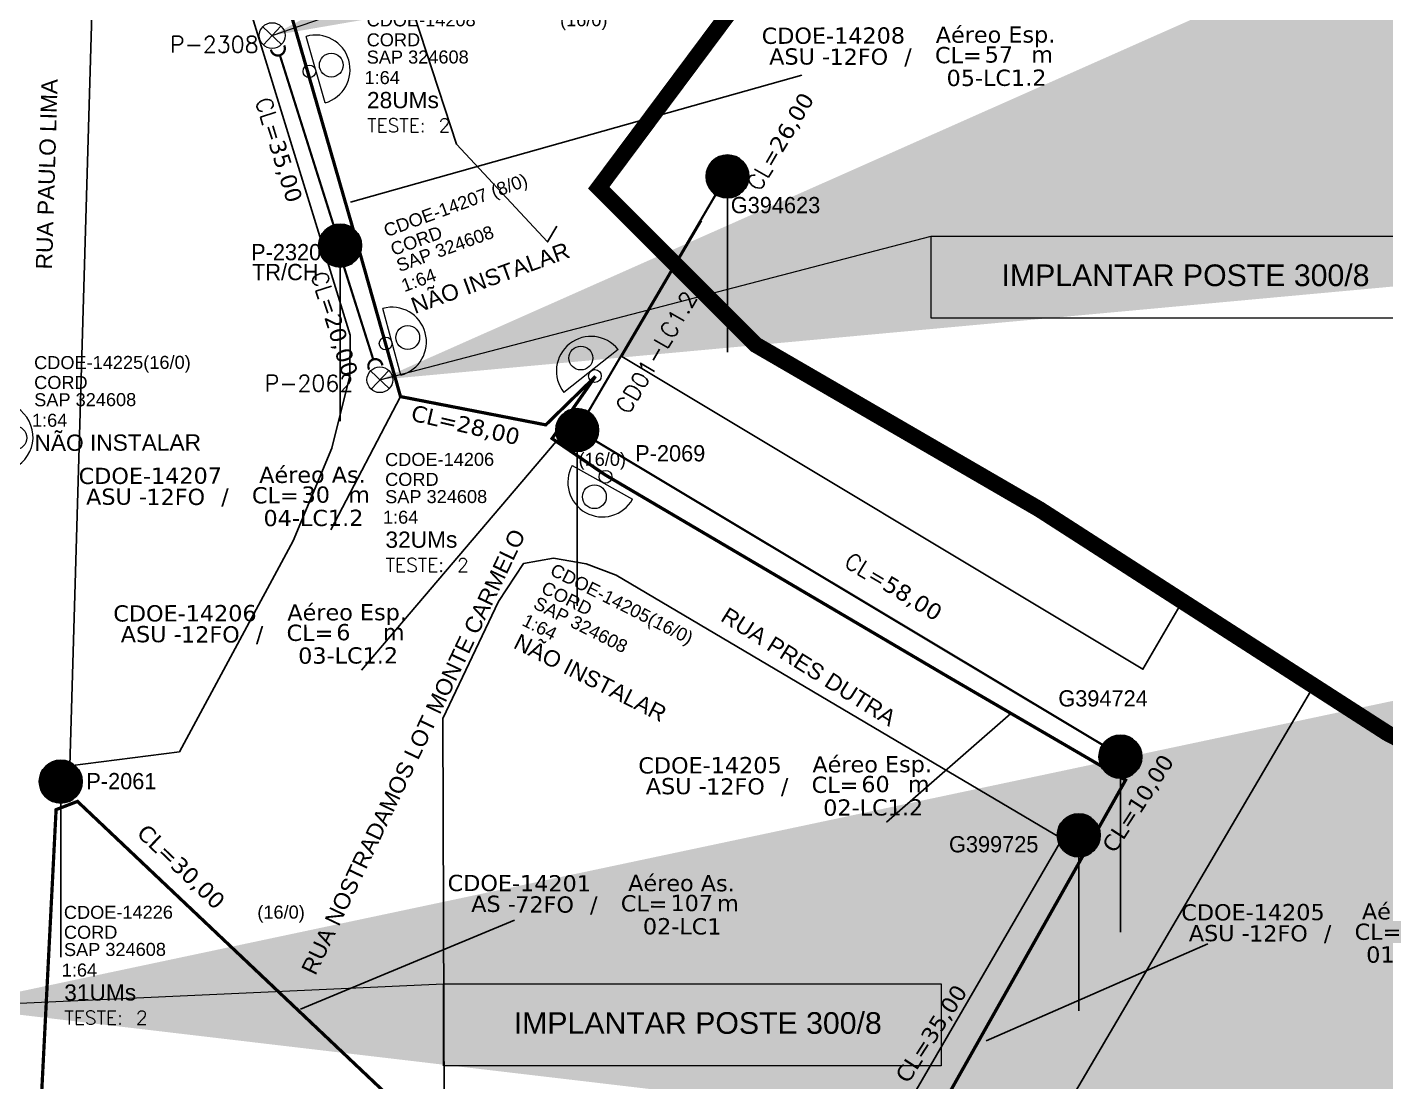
# Model space of a CAD drawing. Extents: x 31872 to 38560, y -10719 to -1519.
# Drawn here: x 32823 to 33659, y -2645 to -1996 of the extents above; entities that cross this region are included whole.
import ezdxf
from ezdxf.enums import TextEntityAlignment as Align

# ---------------------------------------------------------------- set-up
doc = ezdxf.new("R2010")
doc.units = ezdxf.units.DM
doc.header["$MEASUREMENT"] = 0
for name, color, linetype, lineweight in [('10.4-Postes', 1, 'Continuous', 0), ("20.0-LEGENDA DOS CDO'S", 1, 'Continuous', 0), ('20.2-CDO_POSTE', 1, 'Continuous', 5), ('20.6-CORDOALHA_SUPORTE', 7, 'Continuous', 25)]:
    doc.layers.add(name, color=color, linetype=linetype, lineweight=lineweight)
for name, color, linetype in [('CAP a instalar', 1, 'Continuous'), ('celulas gpon', 7, 'Continuous'), ('label_cabos', 7, 'Continuous'), ('locais', 7, 'Continuous'), ('locais legendas', 7, 'Continuous'), ('QUADRA', 7, 'Continuous'), ('Segmento de Logradouro Texto', 238, 'Continuous')]:
    doc.layers.add(name, color=color, linetype=linetype)
doc.styles.add('ARIAL', font='arial.ttf')
doc.styles.add('DIGICADE', font='arial.ttf')
doc.styles.add('ROMANS', font='romans.shx')
doc.styles.add('siredit', font='verdana.ttf')
doc.linetypes.add('FENCELINE1', pattern='A,0.25,-0.1,[133,ltypeshp.shx,S=0.1,R=0,X=-0.1,Y=0],-0.1,1', length=1.45)
doc.dimstyles.new('CC', dxfattribs={"dimtxt": 1, "dimasz": 2, "dimexe": 0.18, "dimexo": 0.0625, "dimgap": 0.09, "dimtad": 0, "dimdec": 0, "dimrnd": 1, "dimzin": 0, "dimdsep": 46, "dimtxsty": 'siredit', "dimblk": 'NONE', "dimcen": 0, "dimse1": 1, "dimse2": 1, "dimsd1": 1, "dimsd2": 1, "dimclrt": 7, "dimadec": 0, "dimazin": 0, "dimtfac": 1, "dimtdec": 0, "dimtofl": 0, "dimtmove": 0, "dimatfit": 3, "dimfxl": 0, "dimtolj": 1, "dimtzin": 0, "dimarcsym": 0})
doc.dimstyles.new('CL', dxfattribs={"dimtxt": 1, "dimasz": 2, "dimexe": 0.18, "dimexo": 0.0625, "dimgap": 0.09, "dimtad": 0, "dimdec": 0, "dimrnd": 1, "dimzin": 0, "dimdsep": 46, "dimtxsty": 'siredit', "dimblk": 'NONE', "dimcen": 0, "dimse1": 1, "dimse2": 1, "dimsd1": 1, "dimsd2": 1, "dimclrt": 7, "dimadec": 0, "dimazin": 0, "dimtfac": 1, "dimtdec": 0, "dimtofl": 0, "dimtmove": 0, "dimatfit": 3, "dimfxl": 0, "dimtolj": 1, "dimtzin": 0, "dimarcsym": 0})

# ---------------------------------------------------------------- blocks, each defined once
blk = doc.blocks.new('*X22')
at = {"color": 0}
for p, q in [((-0.679997, 0.416018), (-0.018018, 1.077997)), ((-0.679809, 0.433884), (-0.035884, 1.077809)), ((-0.679715, 0.398622), (-0.000622, 1.077715)), ((-0.67911, 0.452261), (-0.054261, 1.07711)), ((-0.678999, 0.381661), (0.016339, 1.076999)), ((-0.677877, 0.365105), (0.032895, 1.075877)), ((-0.677853, 0.471196), (-0.073196, 1.075853)), ((-0.676376, 0.348929), (0.049071, 1.074376)), ((-0.675978, 0.490748), (-0.092748, 1.073978)), ((-0.674518, 0.333109), (0.064891, 1.072518)), ((-0.673417, 0.510987), (-0.112987, 1.071417)), ((-0.672323, 0.317627), (0.080373, 1.070323)), ((-0.67008, 0.532002), (-0.134002, 1.06808)), ((-0.669809, 0.302463), (0.095537, 1.067809)), ((-0.666991, 0.287604), (0.110396, 1.064991)), ((-0.665856, 0.553903), (-0.155903, 1.063856)), ((-0.663883, 0.273034), (0.124966, 1.061883)), ((-0.660603, 0.576834), (-0.178834, 1.058603)), ((-0.660497, 0.258742), (0.139258, 1.058497)), ((-0.656846, 0.244715), (0.153285, 1.054846)), ((-0.654125, 0.600989), (-0.202989, 1.052125)), ((-0.652938, 0.230945), (0.167055, 1.050938)), ((-0.648783, 0.217422), (0.180578, 1.046783)), ((-0.646156, 0.626637), (-0.228637, 1.044156)), ((-0.64439, 0.204138), (0.193862, 1.04239)), ((-0.639766, 0.191085), (0.206915, 1.037766)), ((-0.636298, 0.654172), (-0.256172, 1.034298)), ((-0.634917, 0.178256), (0.219744, 1.032917)), ((-0.62985, 0.165645), (0.232355, 1.02785)), ((-0.624571, 0.153247), (0.244753, 1.022571)), ((-0.623925, 0.684222), (-0.286222, 1.021925)), ((-0.619084, 0.141056), (0.256944, 1.017084)), ((-0.613395, 0.129067), (0.268933, 1.011395)), ((-0.607932, 0.717893), (-0.319893, 1.005932)), ((-0.607508, 0.117277), (0.280723, 1.005508)), ((-0.601426, 0.10568), (0.29232, 0.999426)), ((-0.595154, 0.094275), (0.303725, 0.993154)), ((-0.588694, 0.083057), (0.314943, 0.986694)), ((-0.58596, 0.757543), (-0.359543, 0.98396)), ((-0.58205, 0.072024), (0.325976, 0.98005)), ((-0.575224, 0.061172), (0.336828, 0.973224)), ((-0.568219, 0.0505), (0.3475, 0.966219)), ((-0.561036, 0.040005), (0.357995, 0.959036)), ((-0.553678, 0.029685), (0.368315, 0.951678)), ((-0.550397, 0.810783), (-0.412783, 0.948397)), ((-0.546146, 0.01954), (0.37846, 0.944146)), ((-0.538442, 0.009566), (0.388434, 0.936442)), ((-0.530567, -0.000236), (0.398236, 0.928567)), ((-0.522522, -0.009869), (0.407869, 0.920522)), ((-0.514308, -0.019333), (0.417333, 0.912308)), ((-0.505925, -0.028628), (0.426628, 0.903925)), ((-0.497375, -0.037756), (0.435756, 0.895375)), ((-0.488657, -0.046715), (0.444715, 0.886657)), ((-0.479772, -0.055508), (0.453508, 0.877772)), ((-0.470719, -0.064133), (0.462133, 0.868719)), ((-0.461499, -0.07259), (0.47059, 0.859499)), ((-0.45211, -0.080879), (0.478879, 0.85011)), ((-0.442553, -0.089), (0.487, 0.840553)), ((-0.432826, -0.096951), (0.494951, 0.830826)), ((-0.422929, -0.104731), (0.502731, 0.820929)), ((-0.41286, -0.11234), (0.51034, 0.81086)), ((-0.402619, -0.119776), (0.517776, 0.800619)), ((-0.392202, -0.127037), (0.525037, 0.790202)), ((-0.381609, -0.134122), (0.532122, 0.779609)), ((-0.370838, -0.141028), (0.539028, 0.768838)), ((-0.359886, -0.147754), (0.545754, 0.757886)), ((-0.348751, -0.154296), (0.552296, 0.746751)), ((-0.337429, -0.160652), (0.558652, 0.735429)), ((-0.325919, -0.16682), (0.56482, 0.723919)), ((-0.314215, -0.172794), (0.570794, 0.712215)), ((-0.302316, -0.178572), (0.576572, 0.700316)), ((-0.290215, -0.184149), (0.582149, 0.688215)), ((-0.27791, -0.189522), (0.587522, 0.67591)), ((-0.265395, -0.194684), (0.592684, 0.663395)), ((-0.252664, -0.199631), (0.597631, 0.650664)), ((-0.239711, -0.204356), (0.602356, 0.637711)), ((-0.226531, -0.208853), (0.606853, 0.624531)), ((-0.213115, -0.213115), (0.611115, 0.611115)), ((-0.199456, -0.217134), (0.615134, 0.597456)), ((-0.185546, -0.220901), (0.618901, 0.583546)), ((-0.171373, -0.224406), (0.622406, 0.569373)), ((-0.156929, -0.22764), (0.62564, 0.554929)), ((-0.1422, -0.230589), (0.628589, 0.5402)), ((-0.127174, -0.23324), (0.63124, 0.525174)), ((-0.111836, -0.23558), (0.63358, 0.509836)), ((-0.096169, -0.23759), (0.63559, 0.494169)), ((-0.080154, -0.239253), (0.637253, 0.478154)), ((-0.06377, -0.240547), (0.638547, 0.46177)), ((-0.046993, -0.241448), (0.639448, 0.444993)), ((-0.029795, -0.241927), (0.639927, 0.427795)), ((-0.012144, -0.241953), (0.639953, 0.410144)), ((0.006, -0.241488), (0.639488, 0.392)), ((0.024679, -0.240486), (0.638486, 0.373321)), ((0.043948, -0.238895), (0.636895, 0.354052)), ((0.063871, -0.236649), (0.634649, 0.334129)), ((0.084528, -0.23367), (0.63167, 0.313472)), ((0.106018, -0.229858), (0.627858, 0.291982)), ((0.12847, -0.225084), (0.623084, 0.26953)), ((0.152051, -0.21918), (0.61718, 0.245949)), ((0.176993, -0.211916), (0.609916, 0.221007)), ((0.203627, -0.20296), (0.60096, 0.194373)), ((0.232456, -0.191808), (0.589808, 0.165544)), ((0.264325, -0.177617), (0.575617, 0.133675)), ((0.300865, -0.158754), (0.556754, 0.097135)), ((0.346227, -0.13107), (0.52907, 0.051773)), ((0.43272, -0.062254), (0.460254, -0.03472))]:
    blk.add_line(p, q, dxfattribs=at)
blk = doc.blocks.new('POLE_POLE')
at = {"color": 0}
blk.add_line((-0.0000002, -0.00000239), (-0.0000002, -0.00004983), dxfattribs=at)
blk.add_circle((-0.0000002, 0.00000418), 0.0000066, dxfattribs=at)
at = {"color": 0, "xscale": 1e-05, "yscale": 1e-05, "zscale": 1e-05}
blk.add_blockref('*X22', (0, 0), dxfattribs=at)
blk = doc.blocks.new('CDOE_CT_POSTE')
at = {"layer": "20.0-LEGENDA DOS CDO'S", "color": 0, "style": 'ARIAL'}
for tag, p in [('CDO_N', (0.12, 5.248)), ('CORDOALHA', (0.122, 4.023)), ('SAP', (0.124, 2.961)), ('1:XX', (0.139, 1.231)), ('UMS', (0.141, 0.217))]:
    blk.add_attdef(tag, p, '', height=0.68, rotation=0.11799, dxfattribs=at)
blk.add_attdef('FIBRAS_UTILIZADAS', text='', height=0.68, rotation=0.11799, dxfattribs=at).set_placement((7.829, 5.263), align=Align.CENTER)
blk = doc.blocks.new('*U33')
at = {"color": 0}
blk.add_line((2.145, -0.582), (-2.104, -0.684), dxfattribs=at)
for centre, radius in [((-0.004, 0.376), 0.733), ((0.03, -1.026), 0.393)]:
    blk.add_circle(centre, radius, dxfattribs=at)
blk.add_arc((0.02, -0.633), 2.125, 1.37817, 181.37817, dxfattribs=at)
blk = doc.blocks.new('_None')
blk = doc.blocks.new('Teste  FTTH')
at = {"color": 0, "lineweight": 0, "style": 'ROMANS'}
for tag, p in [('TESTE', (-2.302, -0.29)), ('QTDE', (0.212, -0.29))]:
    blk.add_attdef(tag, p, '', height=0.48, dxfattribs=at)
for tag, p, flags in [('FID', (-2.227, -1.253), 1), ('FATOR', (-2.227, -2.028), 3), ('ID_ATIVIDADE', (-2.227, -2.716), 3)]:
    blk.add_attdef(tag, p, '', height=0.48, dxfattribs=dict(at, flags=flags))
blk = doc.blocks.new('*U89')
at = {"layer": '20.6-CORDOALHA_SUPORTE', "const_width": 0.139}
for points in [[(-20.841, -0.377, 1.175511), (-20.831, 0.471)], [(-4.247, 0.467, 1.231752), (-4.247, -0.379)]]:
    blk.add_lwpolyline(points, format="xyb", dxfattribs=at)
blk.add_lwpolyline([(-20.299, 0.041), (-4.768, 0.044)], dxfattribs=at)
at = {"color": 0, "lineweight": 0, "style": 'ROMANS'}
blk.add_attdef('FID', (-19.184, -2.215), '', height=1, dxfattribs=at)
blk.add_attdef('LANCE', text='', height=1, dxfattribs=at).set_placement((-0.538, -2.215), align=Align.RIGHT)
at = {"color": 0, "lineweight": 0, "style": 'ROMANS', "flags": 3}
for tag, p in [('FATOR', (-5.196, -4.442)), ('ID_ATIVIDADE', (-5.201, -6.669))]:
    blk.add_attdef(tag, p, '', height=1, dxfattribs=at)
at = {"layer": 'label_cabos', "color": 0, "style": 'siredit'}
blk.add_attdef('QTDE', (-0.538, -2.215), '', height=1, rotation=359.69001, dxfattribs=at)
blk = doc.blocks.new('*U101')
at = {"layer": '20.6-CORDOALHA_SUPORTE', "const_width": 0.139}
for points in [[(-20.841, -0.377, 1.175511), (-20.831, 0.471)], [(16.62, 0.465, 1.231752), (16.62, -0.381)]]:
    blk.add_lwpolyline(points, format="xyb", dxfattribs=at)
blk.add_lwpolyline([(-20.299, 0.041), (16.099, 0.042)], dxfattribs=at)
at = {"layer": '20.6-CORDOALHA_SUPORTE', "color": 0, "lineweight": 0, "style": 'ROMANS'}
blk.add_attdef('LANCE', text='', height=1, dxfattribs=at).set_placement((-0.538, -2.215), align=Align.RIGHT)
at = {"layer": '20.6-CORDOALHA_SUPORTE', "color": 0, "style": 'siredit'}
blk.add_attdef('QTDE', (-0.538, -2.215), '', height=1, rotation=359.69001, dxfattribs=at)
at = {"layer": '20.6-CORDOALHA_SUPORTE', "color": 0, "lineweight": 0, "style": 'ROMANS'}
for tag, p, flags in [('FATOR', (-5.196, -4.442), 3), ('ID_ATIVIDADE', (-5.201, -6.669), 3), ('FID', (-5.201, -8.896), 1)]:
    blk.add_attdef(tag, p, '', height=1, dxfattribs=dict(at, flags=flags))
blk = doc.blocks.new('*U103')
at = {"layer": '20.6-CORDOALHA_SUPORTE', "const_width": 0.139}
for points in [[(-20.841, -0.377, 1.175511), (-20.831, 0.471)], [(-8.758, 0.468, 1.231752), (-8.758, -0.378)]]:
    blk.add_lwpolyline(points, format="xyb", dxfattribs=at)
blk.add_lwpolyline([(-20.299, 0.041), (-9.279, 0.045)], dxfattribs=at)
at = {"layer": '20.6-CORDOALHA_SUPORTE', "color": 0, "lineweight": 0, "style": 'ROMANS'}
blk.add_attdef('LANCE', text='', height=1, dxfattribs=at).set_placement((-0.538, -2.215), align=Align.RIGHT)
at = {"layer": '20.6-CORDOALHA_SUPORTE', "color": 0, "style": 'siredit'}
blk.add_attdef('QTDE', (-0.538, -2.215), '', height=1, rotation=359.69001, dxfattribs=at)
at = {"layer": '20.6-CORDOALHA_SUPORTE', "color": 0, "lineweight": 0, "style": 'ROMANS'}
for tag, p, flags in [('FATOR', (-5.196, -4.442), 3), ('ID_ATIVIDADE', (-5.201, -6.669), 3), ('FID', (-5.201, -8.896), 1)]:
    blk.add_attdef(tag, p, '', height=1, dxfattribs=dict(at, flags=flags))
blk = doc.blocks.new('*U104')
at = {"layer": '20.6-CORDOALHA_SUPORTE', "const_width": 0.139}
for points in [[(-20.841, -0.377, 1.175511), (-20.831, 0.471)], [(-13.703, 0.468, 1.231752), (-13.703, -0.378)]]:
    blk.add_lwpolyline(points, format="xyb", dxfattribs=at)
blk.add_lwpolyline([(-20.299, 0.041), (-14.224, 0.045)], dxfattribs=at)
at = {"layer": '20.6-CORDOALHA_SUPORTE', "color": 0, "lineweight": 0, "style": 'ROMANS'}
blk.add_attdef('LANCE', text='', height=1, dxfattribs=at).set_placement((-0.538, -2.215), align=Align.RIGHT)
at = {"layer": '20.6-CORDOALHA_SUPORTE', "color": 0, "style": 'siredit'}
blk.add_attdef('QTDE', (-0.538, -2.215), '', height=1, rotation=359.69001, dxfattribs=at)
at = {"layer": '20.6-CORDOALHA_SUPORTE', "color": 0, "lineweight": 0, "style": 'ROMANS'}
for tag, p, flags in [('FATOR', (-5.196, -4.442), 3), ('ID_ATIVIDADE', (-5.201, -6.669), 3), ('FID', (-5.201, -8.896), 1)]:
    blk.add_attdef(tag, p, '', height=1, dxfattribs=dict(at, flags=flags))
blk = doc.blocks.new('Inst CB AS CFOA-SM-AS-80-TS-72')
at = {"layer": 'label_cabos', "color": 0, "style": 'siredit'}
for tag, flags, p in [('ID_ATIVIDADE', 3, (1.314, 2.672)), ('FATOR', 1, (11.56, 2.551))]:
    blk.add_attdef(tag, text='', height=1, rotation=359.69001, dxfattribs=dict(at, flags=flags)).set_placement(p, align=Align.MIDDLE_CENTER)
for tag, p in [('DESTINO_CABO', (3.131, 1.262)), ('TIPO_CABO', (13.108, 1.245)), ('TIPO_CABO', (1.762, -0.005)), ('CABO', (4.686, -0.052)), ('/', (7.714, -0.052)), ('LANCE', (10.809, 0.002)), ('UND', (15.964, 0.002)), ('FID', (13.148, -1.414))]:
    blk.add_attdef(tag, text='', height=1, rotation=359.69001, dxfattribs=at).set_placement(p, align=Align.MIDDLE_CENTER)
blk.add_attdef('QTDE', (12.429, -0.475), '', height=1, rotation=359.69001, dxfattribs=at)
blk = doc.blocks.new('Inst CB AS CFOA-SM-ASU-120-S-12')
at = {"layer": 'label_cabos', "color": 0, "style": 'siredit'}
for tag, flags, p in [('ID_ATIVIDADE', 3, (1.314, 2.672)), ('FATOR', 1, (11.56, 2.551))]:
    blk.add_attdef(tag, text='', height=1, rotation=359.69001, dxfattribs=dict(at, flags=flags)).set_placement(p, align=Align.MIDDLE_CENTER)
for tag, p in [('DESTINO_CABO', (3.131, 1.262)), ('TIPO_CABO', (13.108, 1.245)), ('TIPO_CABO', (1.262, -0.005)), ('CABO', (4.686, -0.052)), ('/', (7.714, -0.052)), ('LANCE', (10.809, 0.002)), ('UND', (15.964, 0.002)), ('FID', (13.148, -1.414))]:
    blk.add_attdef(tag, text='', height=1, rotation=359.69001, dxfattribs=at).set_placement(p, align=Align.MIDDLE_CENTER)
blk.add_attdef('QTDE', (12.429, -0.475), '', height=1, rotation=359.69001, dxfattribs=at)
blk = doc.blocks.new('Inst CB ESP CFOA-SM-ASU-120-S-12')
at = {"layer": 'label_cabos', "color": 0, "style": 'siredit'}
for tag, flags, p in [('ID_ATIVIDADE', 3, (1.314, 2.672)), ('FATOR', 1, (11.56, 2.551))]:
    blk.add_attdef(tag, text='', height=1, rotation=359.69001, dxfattribs=dict(at, flags=flags)).set_placement(p, align=Align.MIDDLE_CENTER)
for tag, p in [('DESTINO_CABO', (3.131, 1.262)), ('TIPO_CABO', (13.108, 1.245)), ('TIPO_CABO', (1.262, -0.005)), ('CABO', (4.686, -0.052)), ('/', (7.714, -0.052)), ('LANCE', (10.809, 0.002)), ('UND', (15.964, 0.002)), ('FID', (13.148, -1.414))]:
    blk.add_attdef(tag, text='', height=1, rotation=359.69001, dxfattribs=at).set_placement(p, align=Align.MIDDLE_CENTER)
blk.add_attdef('QTDE', (12.429, -0.475), '', height=1, rotation=359.69001, dxfattribs=at)
blk = doc.blocks.new('Inst CDOE-16 CAIXA DIST OPT CDOE 48F_16D C_SPL_2_1_8')
at = {"layer": "20.0-LEGENDA DOS CDO'S", "color": 0}
for tag, p, style, flags in [('ID_ATIVIDADE', (0.12, 6.472), 'ARIAL', 3), ('FATOR', (7.921, 6.472), 'ARIAL', 1), ('QTDE', (0.097, -1.17), 'DIGICADE', 3)]:
    blk.add_attdef(tag, p, '', height=0.8, rotation=0.11799, dxfattribs=dict(at, style=style, flags=flags))
at = {"layer": "20.0-LEGENDA DOS CDO'S", "color": 0, "style": 'ARIAL'}
for tag, p, height in [('FID', (0.12, 5.248), 0.8), ('CORDOALHA', (0.122, 4.023), 0.8), ('SAP', (0.124, 2.961), 0.8), ('1:XX', (-0.012, 1.7), 0.8), ('UMS', (0.141, 0.217), 1)]:
    blk.add_attdef(tag, p, '', height=height, rotation=0.11799, dxfattribs=at)
blk.add_attdef('FIBRAS_UTILIZADAS', text='', height=0.8, rotation=0.11799, dxfattribs=at).set_placement((13.479, 5.263), align=Align.CENTER)
blk = doc.blocks.new('*U84')
at = {"color": 1}
for p, q in [((-0.00000309, 0.00000689), (0.00000269, 0.00000147)), ((0.00000251, 0.00000707), (-0.00000291, 0.00000129))]:
    blk.add_line(p, q, dxfattribs=at)
at = {"color": 3}
blk.add_lwpolyline([(0.0001518, 0.00001112), (0.0003049, 0.00001112), (0.0003049, -0.00001409), (0.0001518, -0.00001409)], close=True, dxfattribs=at)
at = {"color": 1}
blk.add_circle((-0.0000002, 0.00000418), 0.00000396, dxfattribs=at)
at = {"color": 0, "insert": (0.00017341, 0.00000242), "char_height": 0.0000066585, "width": 0.0001153545, "attachment_point": 1, "style": 'ARIAL'}
blk.add_mtext('{\\C3;IMPLANTAR POSTE 300/8}', dxfattribs=at)
at = {"layer": '10.4-Postes', "lineweight": 0, "style": 'ROMANS'}
blk.add_attdef('FID', text='', height=0.000005, dxfattribs=at).set_placement((0.00000019, -0.00000608), align=Align.CENTER)
at = {"layer": '10.4-Postes', "lineweight": 0, "style": 'ROMANS', "flags": 3}
for tag, p in [('ID_ATIVIDADE', (-0.00000676, -0.00000863)), ('QTDE', (-0.00000598, -0.00001404)), ('FATOR', (-0.00000189, -0.00001133))]:
    blk.add_attdef(tag, p, '', height=0.00000209, dxfattribs=at)
at = {"color": 3}
blk.add_leader([(-0.0000002, 0.00000418), (0.0001518, 0.00001112)], dimstyle='CL', override={"dimgap": 0.09, "dimtad": 0}, dxfattribs=at)
blk = doc.blocks.new('*U85')
at = {"color": 1}
for p, q in [((-0.00000309, 0.00000689), (0.00000269, 0.00000147)), ((0.00000251, 0.00000707), (-0.00000291, 0.00000129))]:
    blk.add_line(p, q, dxfattribs=at)
at = {"color": 3}
blk.add_lwpolyline([(0.0001694, 0.00004833), (0.00032251, 0.00004833), (0.00032251, 0.00002312), (0.0001694, 0.00002312)], close=True, dxfattribs=at)
at = {"color": 1}
blk.add_circle((-0.0000002, 0.00000418), 0.00000396, dxfattribs=at)
at = {"color": 0, "insert": (0.00019101, 0.00003964), "char_height": 0.0000066585, "width": 0.0001153545, "attachment_point": 1, "style": 'ARIAL'}
blk.add_mtext('{\\C3;IMPLANTAR POSTE 300/8}', dxfattribs=at)
at = {"layer": '10.4-Postes', "lineweight": 0, "style": 'ROMANS'}
blk.add_attdef('FID', text='', height=0.000005, dxfattribs=at).set_placement((0.00000019, -0.00000608), align=Align.CENTER)
at = {"layer": '10.4-Postes', "lineweight": 0, "style": 'ROMANS', "flags": 3}
for tag, p in [('ID_ATIVIDADE', (-0.00000676, -0.00000863)), ('QTDE', (-0.00000598, -0.00001404)), ('FATOR', (-0.00000189, -0.00001133))]:
    blk.add_attdef(tag, p, '', height=0.00000209, dxfattribs=at)
at = {"color": 3}
blk.add_leader([(-0.0000002, 0.00000418), (0.0001694, 0.00004833)], dimstyle='CL', override={"dimgap": 0.09, "dimtad": 0}, dxfattribs=at)
blk = doc.blocks.new('*U86')
at = {"color": 1}
for p, q in [((-0.00000309, 0.00000689), (0.00000269, 0.00000147)), ((0.00000251, 0.00000707), (-0.00000291, 0.00000129))]:
    blk.add_line(p, q, dxfattribs=at)
at = {"color": 3}
blk.add_lwpolyline([(0.00017592, 0.00006524), (0.00032902, 0.00006524), (0.00032902, 0.00004003), (0.00017592, 0.00004003)], close=True, dxfattribs=at)
at = {"color": 1}
blk.add_circle((-0.0000002, 0.00000418), 0.00000396, dxfattribs=at)
at = {"color": 0, "insert": (0.00019753, 0.00005655), "char_height": 0.0000066585, "width": 0.0001153545, "attachment_point": 1, "style": 'ARIAL'}
blk.add_mtext('{\\C3;IMPLANTAR POSTE 300/8}', dxfattribs=at)
at = {"layer": '10.4-Postes', "lineweight": 0, "style": 'ROMANS'}
blk.add_attdef('FID', text='', height=0.000005, dxfattribs=at).set_placement((0.00000019, -0.00000608), align=Align.CENTER)
at = {"layer": '10.4-Postes', "lineweight": 0, "style": 'ROMANS', "flags": 3}
for tag, p in [('ID_ATIVIDADE', (-0.00000676, -0.00000863)), ('QTDE', (-0.00000598, -0.00001404)), ('FATOR', (-0.00000189, -0.00001133))]:
    blk.add_attdef(tag, p, '', height=0.00000209, dxfattribs=at)
at = {"color": 3}
blk.add_leader([(-0.0000002, 0.00000418), (0.00017592, 0.00006524)], dimstyle='CL', override={"dimgap": 0.09, "dimtad": 0}, dxfattribs=at)

msp = doc.modelspace()

# ---------------------------------------------------------------- linework, layer by layer
at = {"layer": 'CAP a instalar', "linetype": 'FENCELINE1', "ltscale": 5, "const_width": 2}
for points in [[(33172.77, -2211.07), (33142.17, -2240.93), (33052.81, -2223.54), (33025.34, -2126.37), (32986.71, -1992.69), (32942.14, -1865)], [(33256.9, -3026.39), (33239.12, -2995.06), (33239.12, -2995.06), (33243.66, -2897.01), (33333.48, -2752.94), (33498.85, -2459.46), (33389.51, -2395.78), (33178.68, -2271.66), (33146.06, -2249.32), (33172.77, -2211.07)], [(32330.09, -2697.75), (32330.09, -2697.75), (32330.09, -2697.75), (32825.9, -2772.46), (32840.92, -2477.59), (32854.09, -2472.53), (33054.05, -2661.83), (33125.68, -2797.93), (33252.17, -3023.13), (33253.94, -3032.69)]]:
    msp.add_lwpolyline(points, dxfattribs=at)
at = {"layer": 'celulas gpon', "color": 116, "linetype": 'Continuous', "lineweight": 200, "const_width": 10}
msp.add_lwpolyline([(33796.24, -2501.7), (33659.85, -2430.53), (33445.9, -2292.89), (33271.43, -2191.71), (33174.78, -2095.08), (33260.35, -1980.33), (33044.02, -1703.78), (32124.64, -1715.85), (32124.64, -1715.85)], dxfattribs=at)
at = {"layer": 'QUADRA', "ltscale": 5e-05}
for points in [[(32988.63, -1711.28), (32986.89, -1708.47), (32993.98, -1770.34), (33038.81, -1920.14), (33087.17, -2068.2), (33143.26, -2128.41), (33148.93, -2118.74)], [(32916.87, -2442.05), (32986.87, -2312.24), (33010.6, -2255.32), (33021.69, -2210.8), (33021.87, -2185.83), (32927.37, -1878.26), (32906.39, -1859.15), (32877.36, -1854.69), (32866.55, -1861.75), (32849.29, -2450.71), (32916.87, -2442.05)], [(33237.92, -2115.46), (33188.89, -2198.96), (33509.53, -2391.21), (33533.8, -2349.43)], [(33078.78, -2421.47), (33079.58, -2662.44), (33214.07, -2918.82), (33459.95, -2495.53), (33185.55, -2333.33), (33167.09, -2326.49), (33146.93, -2323), (33128.39, -2326.21), (33113.08, -2349.54), (33078.78, -2421.47)], [(33614.74, -2401.51), (33260.18, -3004.8), (33317.55, -3124.25), (33436.73, -3173.28), (33596.94, -3181.61), (33655.12, -3081.45)]]:
    msp.add_lwpolyline(points, dxfattribs=at)

# ---------------------------------------------------------------- block references
at = {"layer": '10.4-Postes', "color": 0, "lineweight": 0}
ref = msp.add_blockref('*U86', (32974.25, -2009.82), dxfattribs=dict(at, xscale=1999999.99999932, yscale=1999999.99999932, zscale=1999999.99999932))
ref.add_attrib('FID', 'P-2308', dxfattribs={"lineweight": 0, "height": 10.008, "style": 'ROMANS'}).set_placement((32938.27, -2011.89), align=Align.CENTER)
ref = msp.add_blockref('*U85', (33040.51, -2221.53), dxfattribs=dict(at, xscale=1999999.99999932, yscale=1999999.99999932, zscale=1999999.99999932))
ref.add_attrib('FID', 'P-2062', dxfattribs={"lineweight": 0, "height": 10.008, "style": 'ROMANS'}).set_placement((32996.5, -2220.36), align=Align.CENTER)
ref = msp.add_blockref('*U84', (32775.65, -2607.01), dxfattribs=dict(at, xscale=1999999.99999932, yscale=1999999.99999932, zscale=1999999.99999932))
ref.add_attrib('FID', 'P-2313', dxfattribs={"lineweight": 0, "height": 10.008, "style": 'ROMANS'}).set_placement((32741.15, -2603.25), align=Align.CENTER)
at = {"layer": "20.0-LEGENDA DOS CDO'S", "lineweight": 0, "xscale": 10, "yscale": 10, "zscale": 10}
for p, values in [((33030.77, -2048.35), {'FID': 'CDOE-14208', 'CORDOALHA': 'CORD', 'SAP': 'SAP 324608', '1:XX': '1:64', 'UMS': '28UMs', 'FIBRAS_UTILIZADAS': '(16/0)'}), ((33042.13, -2318.73), {'FID': 'CDOE-14206', 'CORDOALHA': 'CORD', 'SAP': 'SAP 324608', '1:XX': '1:64', 'UMS': '32UMs', 'FIBRAS_UTILIZADAS': '(16/0)'}), ((32844.53, -2597.27), {'FID': 'CDOE-14226', 'CORDOALHA': 'CORD', 'SAP': 'SAP 324608', '1:XX': '1:64', 'UMS': '31UMs', 'FIBRAS_UTILIZADAS': '(16/0)'})]:
    msp.add_blockref('Inst CDOE-16 CAIXA DIST OPT CDOE 48F_16D C_SPL_2_1_8', p, dxfattribs=at).add_auto_attribs(values)
at = {"layer": "20.0-LEGENDA DOS CDO'S", "lineweight": 0, "xscale": 17.50499999999995, "yscale": 17.50499999999995, "zscale": 17.50499999999995, "rotation": 0.004078562105398152}
for p in [(33072.56, -2055.82), (33083.91, -2326.2), (32886.31, -2604.74)]:
    msp.add_blockref('Teste  FTTH', p, dxfattribs=at).add_auto_attribs({'TESTE': 'TESTE:', 'QTDE': '2'})
at = {"layer": "20.0-LEGENDA DOS CDO'S", "color": 8}
ref = msp.add_blockref('CDOE_CT_POSTE', (33061.02, -2175.3), dxfattribs=dict(at, xscale=10, yscale=10, zscale=10, rotation=19.92684868610794))
ref.add_attrib('CDO_N', 'CDOE-14207', (33044.26, -2125.56), dxfattribs={"color": 0, "height": 8, "rotation": 20.04484, "style": 'ARIAL'})
ref.add_attrib('CORDOALHA', 'CORD', (33048.46, -2137.06), dxfattribs={"color": 0, "height": 8, "rotation": 20.04484, "style": 'ARIAL'})
ref.add_attrib('SAP', 'SAP 324608', (33052.1, -2147.04), dxfattribs={"color": 0, "height": 8, "rotation": 20.04484, "style": 'ARIAL'})
ref.add_attrib('1:XX', '1:64', (33055.12, -2159.36), dxfattribs={"color": 0, "height": 8, "rotation": 20.04484, "style": 'ARIAL'})
ref.add_attrib('UMS', 'NÃO INSTALAR', (33061.6, -2172.78), dxfattribs={"color": 0, "height": 10, "rotation": 20.04484, "style": 'ARIAL'})
ref.add_attrib('FIBRAS_UTILIZADAS', '   (8/0)', dxfattribs={"color": 0, "height": 8, "rotation": 20.04484, "style": 'ARIAL'}).set_placement((33116.68, -2099.13), align=Align.CENTER)
ref = msp.add_blockref('CDOE_CT_POSTE', (32826.22, -2259.11), dxfattribs=dict(at, xscale=10, yscale=10, zscale=10))
ref.add_attrib('CDO_N', 'CDOE-14225', (32827.42, -2206.64), dxfattribs={"color": 0, "height": 8, "rotation": 0.11799, "style": 'ARIAL'})
ref.add_attrib('CORDOALHA', 'CORD', (32827.44, -2218.88), dxfattribs={"color": 0, "height": 8, "rotation": 0.11799, "style": 'ARIAL'})
ref.add_attrib('SAP', 'SAP 324608', (32827.47, -2229.5), dxfattribs={"color": 0, "height": 8, "rotation": 0.11799, "style": 'ARIAL'})
ref.add_attrib('1:XX', '1:64', (32826.1, -2242.11), dxfattribs={"color": 0, "height": 8, "rotation": 0.11799, "style": 'ARIAL'})
ref.add_attrib('UMS', 'NÃO INSTALAR', (32827.63, -2256.94), dxfattribs={"color": 0, "height": 10, "rotation": 0.11799, "style": 'ARIAL'})
ref.add_attrib('FIBRAS_UTILIZADAS', '   (16/0)', dxfattribs={"color": 0, "height": 8, "rotation": 0.11799, "style": 'ARIAL'}).set_placement((32904.51, -2206.48), align=Align.CENTER)
ref = msp.add_blockref('CDOE_CT_POSTE', (33119.35, -2379.14), dxfattribs=dict(at, xscale=10, yscale=10, zscale=10, rotation=333.1113397937912))
ref.add_attrib('CDO_N', 'CDOE-14205', (33144.15, -2332.88), dxfattribs={"color": 0, "height": 8, "rotation": 333.22933, "style": 'ARIAL'})
ref.add_attrib('CORDOALHA', 'CORD', (33138.64, -2343.81), dxfattribs={"color": 0, "height": 8, "rotation": 333.22933, "style": 'ARIAL'})
ref.add_attrib('SAP', 'SAP 324608', (33133.85, -2353.29), dxfattribs={"color": 0, "height": 8, "rotation": 333.22933, "style": 'ARIAL'})
ref.add_attrib('1:XX', '1:64', (33126.94, -2363.92), dxfattribs={"color": 0, "height": 8, "rotation": 333.22933, "style": 'ARIAL'})
ref.add_attrib('UMS', 'NÃO INSTALAR', (33121.59, -2377.84), dxfattribs={"color": 0, "height": 10, "rotation": 333.22933, "style": 'ARIAL'})
ref.add_attrib('FIBRAS_UTILIZADAS', '   (16/0)', dxfattribs={"color": 0, "height": 8, "rotation": 333.22933, "style": 'ARIAL'}).set_placement((33212.98, -2367.6), align=Align.CENTER)
at = {"layer": '20.2-CDO_POSTE', "color": 10, "xscale": 10, "yscale": 10, "zscale": 10}
for p, rotation in [((33006.61, -2020.63), 284.6388519079578), ((33166.01, -2202.82), 36.91924105638595)]:
    msp.add_blockref('*U33', p, dxfattribs=dict(at, rotation=rotation))
at = {"layer": '20.2-CDO_POSTE', "color": 8}
for p, xscale, yscale, zscale, rotation in [((33053.59, -2188.13), 9.999999999999998, 9.999999999999998, 9.999999999999998, 283.8748967468657), ((32811.82, -2248.67), 10, 10, 10, 266.0853318448115), ((33173.96, -2281.85), 10, 10, 10, 149.4967496855306)]:
    msp.add_blockref('*U33', p, dxfattribs=dict(at, xscale=xscale, yscale=yscale, zscale=zscale, rotation=rotation))
at = {"layer": '20.6-CORDOALHA_SUPORTE', "color": 0, "lineweight": 0}
ref = msp.add_blockref('*U103', (33039.41, -2207.65), dxfattribs=dict(at, xscale=10, yscale=10, zscale=10, rotation=287.5128913799745))
ref.add_attrib('QTDE', '35,00', (32971.6, -2067.63), dxfattribs={"color": 0, "height": 10, "rotation": 287.2029, "style": 'siredit'})
ref.add_attrib('LANCE', 'CL=', dxfattribs={"color": 0, "lineweight": 0, "height": 10, "rotation": 287.51289, "style": 'ROMANS'}).set_placement((32971.6, -2067.63), align=Align.RIGHT)
at = {"layer": '20.6-CORDOALHA_SUPORTE', "color": 0, "lineweight": 0, "xscale": 10, "yscale": 10, "zscale": 10, "rotation": 59.58211846057642}
msp.add_blockref('*U89', (33271.24, -2058.38), dxfattribs=at).add_auto_attribs({'FID': 'CD01-LC1.2', 'QTDE': '26,00', 'LANCE': 'CL='})
at = {"layer": '20.6-CORDOALHA_SUPORTE', "color": 0, "lineweight": 0}
ref = msp.add_blockref('*U104', (33078.4, -2336.47), dxfattribs=dict(at, xscale=10, yscale=10, zscale=10, rotation=287.5128913799745))
ref.add_attrib('QTDE', '20,00', (33005.79, -2174.65), dxfattribs={"color": 0, "height": 10, "rotation": 287.2029, "style": 'siredit'})
ref.add_attrib('LANCE', 'CL=', dxfattribs={"color": 0, "lineweight": 0, "height": 10, "rotation": 287.51289, "style": 'ROMANS'}).set_placement((33005.79, -2174.65), align=Align.RIGHT)
ref = msp.add_blockref('*U101', (33346.63, -2355.47), dxfattribs=dict(at, xscale=10, yscale=10, zscale=10, rotation=329.0600777553373))
ref.add_attrib('QTDE', '58,00', (33348.52, -2341.64), dxfattribs={"color": 0, "height": 10, "rotation": 328.75008, "style": 'siredit'})
ref.add_attrib('LANCE', 'CL=', dxfattribs={"color": 0, "lineweight": 0, "height": 10, "rotation": 329.06008, "style": 'ROMANS'}).set_placement((33348.52, -2341.64), align=Align.RIGHT)
at = {"layer": 'label_cabos'}
ref = msp.add_blockref('Inst CB ESP CFOA-SM-ASU-120-S-12', (33287.88, -2014.36), dxfattribs=dict(at, xscale=10, yscale=10, zscale=10, rotation=0.4634636605450989))
ref.add_attrib('DESTINO_CABO', 'CDOE-14208', dxfattribs={"color": 0, "height": 10, "rotation": 0.15347, "style": 'siredit'}).set_placement((33319.09, -2001.49), align=Align.MIDDLE_CENTER)
ref.add_attrib('TIPO_CABO', 'Aéreo Esp.', dxfattribs={"color": 0, "height": 10, "rotation": 0.15347, "style": 'siredit'}).set_placement((33418.86, -2000.86), align=Align.MIDDLE_CENTER)
ref.add_attrib('CABO', '12FO', dxfattribs={"color": 0, "height": 10, "rotation": 0.15347, "style": 'siredit'}).set_placement((33334.74, -2014.5), align=Align.MIDDLE_CENTER)
ref.add_attrib('/', '/', dxfattribs={"color": 0, "height": 10, "rotation": 0.15347, "style": 'siredit'}).set_placement((33365.02, -2014.26), align=Align.MIDDLE_CENTER)
ref.add_attrib('TIPO_CABO', 'ASU - ', dxfattribs={"color": 0, "height": 10, "rotation": 0.15347, "style": 'siredit'}).set_placement((33300.5, -2014.31), align=Align.MIDDLE_CENTER)
ref.add_attrib('FID', '05-LC1.2', dxfattribs={"color": 0, "height": 10, "rotation": 0.15347, "style": 'siredit'}).set_placement((33419.47, -2027.44), align=Align.MIDDLE_CENTER)
ref.add_attrib('LANCE', 'CL=', dxfattribs={"color": 0, "height": 10, "rotation": 0.15347, "style": 'siredit'}).set_placement((33395.96, -2013.47), align=Align.MIDDLE_CENTER)
ref.add_attrib('QTDE', '57', (33412.2, -2018.11), dxfattribs={"color": 0, "height": 10, "rotation": 0.15347, "style": 'siredit'})
ref.add_attrib('UND', 'm', dxfattribs={"color": 0, "height": 10, "rotation": 0.15347, "style": 'siredit'}).set_placement((33447.51, -2013.06), align=Align.MIDDLE_CENTER)
ref = msp.add_blockref('Inst CB AS CFOA-SM-ASU-120-S-12', (32867.66, -2285.09), dxfattribs=dict(at, xscale=10, yscale=10, zscale=10, rotation=0.4634636605450986))
ref.add_attrib('DESTINO_CABO', 'CDOE-14207', dxfattribs={"color": 0, "height": 10, "rotation": 0.15347, "style": 'siredit'}).set_placement((32898.87, -2272.22), align=Align.MIDDLE_CENTER)
ref.add_attrib('TIPO_CABO', 'Aéreo As.', dxfattribs={"color": 0, "height": 10, "rotation": 0.15347, "style": 'siredit'}).set_placement((32998.63, -2271.58), align=Align.MIDDLE_CENTER)
ref.add_attrib('CABO', '12FO', dxfattribs={"color": 0, "height": 10, "rotation": 0.15347, "style": 'siredit'}).set_placement((32914.52, -2285.23), align=Align.MIDDLE_CENTER)
ref.add_attrib('/', '/', dxfattribs={"color": 0, "height": 10, "rotation": 0.15347, "style": 'siredit'}).set_placement((32944.8, -2284.99), align=Align.MIDDLE_CENTER)
ref.add_attrib('TIPO_CABO', 'ASU - ', dxfattribs={"color": 0, "height": 10, "rotation": 0.15347, "style": 'siredit'}).set_placement((32880.28, -2285.04), align=Align.MIDDLE_CENTER)
ref.add_attrib('FID', '04-LC1.2', dxfattribs={"color": 0, "height": 10, "rotation": 0.15347, "style": 'siredit'}).set_placement((32999.25, -2298.17), align=Align.MIDDLE_CENTER)
ref.add_attrib('LANCE', 'CL=', dxfattribs={"color": 0, "height": 10, "rotation": 0.15347, "style": 'siredit'}).set_placement((32975.74, -2284.2), align=Align.MIDDLE_CENTER)
ref.add_attrib('QTDE', '30', (32991.98, -2288.83), dxfattribs={"color": 0, "height": 10, "rotation": 0.15347, "style": 'siredit'})
ref.add_attrib('UND', 'm', dxfattribs={"color": 0, "height": 10, "rotation": 0.15347, "style": 'siredit'}).set_placement((33027.29, -2283.79), align=Align.MIDDLE_CENTER)
ref = msp.add_blockref('Inst CB ESP CFOA-SM-ASU-120-S-12', (32888.98, -2369.68), dxfattribs=dict(at, xscale=10, yscale=10, zscale=10, rotation=0.4634636605450986))
ref.add_attrib('DESTINO_CABO', 'CDOE-14206', dxfattribs={"color": 0, "height": 10, "rotation": 0.15347, "style": 'siredit'}).set_placement((32920.19, -2356.8), align=Align.MIDDLE_CENTER)
ref.add_attrib('TIPO_CABO', 'Aéreo Esp.', dxfattribs={"color": 0, "height": 10, "rotation": 0.15347, "style": 'siredit'}).set_placement((33019.96, -2356.17), align=Align.MIDDLE_CENTER)
ref.add_attrib('CABO', '12FO', dxfattribs={"color": 0, "height": 10, "rotation": 0.15347, "style": 'siredit'}).set_placement((32935.84, -2369.82), align=Align.MIDDLE_CENTER)
ref.add_attrib('/', '/', dxfattribs={"color": 0, "height": 10, "rotation": 0.15347, "style": 'siredit'}).set_placement((32966.12, -2369.58), align=Align.MIDDLE_CENTER)
ref.add_attrib('TIPO_CABO', 'ASU - ', dxfattribs={"color": 0, "height": 10, "rotation": 0.15347, "style": 'siredit'}).set_placement((32901.6, -2369.62), align=Align.MIDDLE_CENTER)
ref.add_attrib('FID', '03-LC1.2', dxfattribs={"color": 0, "height": 10, "rotation": 0.15347, "style": 'siredit'}).set_placement((33020.57, -2382.76), align=Align.MIDDLE_CENTER)
ref.add_attrib('LANCE', 'CL=', dxfattribs={"color": 0, "height": 10, "rotation": 0.15347, "style": 'siredit'}).set_placement((32997.06, -2368.79), align=Align.MIDDLE_CENTER)
ref.add_attrib('QTDE', '6', (33013.3, -2373.42), dxfattribs={"color": 0, "height": 10, "rotation": 0.15347, "style": 'siredit'})
ref.add_attrib('UND', 'm', dxfattribs={"color": 0, "height": 10, "rotation": 0.15347, "style": 'siredit'}).set_placement((33048.61, -2368.37), align=Align.MIDDLE_CENTER)
ref = msp.add_blockref('Inst CB ESP CFOA-SM-ASU-120-S-12', (33211.98, -2463.16), dxfattribs=dict(at, xscale=10, yscale=10, zscale=10, rotation=0.4634636605450986))
ref.add_attrib('DESTINO_CABO', 'CDOE-14205', dxfattribs={"color": 0, "height": 10, "rotation": 0.15347, "style": 'siredit'}).set_placement((33243.19, -2450.28), align=Align.MIDDLE_CENTER)
ref.add_attrib('TIPO_CABO', 'Aéreo Esp.', dxfattribs={"color": 0, "height": 10, "rotation": 0.15347, "style": 'siredit'}).set_placement((33342.96, -2449.65), align=Align.MIDDLE_CENTER)
ref.add_attrib('CABO', '12FO', dxfattribs={"color": 0, "height": 10, "rotation": 0.15347, "style": 'siredit'}).set_placement((33258.84, -2463.3), align=Align.MIDDLE_CENTER)
ref.add_attrib('/', '/', dxfattribs={"color": 0, "height": 10, "rotation": 0.15347, "style": 'siredit'}).set_placement((33289.12, -2463.05), align=Align.MIDDLE_CENTER)
ref.add_attrib('TIPO_CABO', 'ASU - ', dxfattribs={"color": 0, "height": 10, "rotation": 0.15347, "style": 'siredit'}).set_placement((33224.6, -2463.1), align=Align.MIDDLE_CENTER)
ref.add_attrib('FID', '02-LC1.2', dxfattribs={"color": 0, "height": 10, "rotation": 0.15347, "style": 'siredit'}).set_placement((33343.57, -2476.23), align=Align.MIDDLE_CENTER)
ref.add_attrib('LANCE', 'CL=', dxfattribs={"color": 0, "height": 10, "rotation": 0.15347, "style": 'siredit'}).set_placement((33320.07, -2462.27), align=Align.MIDDLE_CENTER)
ref.add_attrib('QTDE', '60', (33336.3, -2466.9), dxfattribs={"color": 0, "height": 10, "rotation": 0.15347, "style": 'siredit'})
ref.add_attrib('UND', 'm', dxfattribs={"color": 0, "height": 10, "rotation": 0.15347, "style": 'siredit'}).set_placement((33371.61, -2461.85), align=Align.MIDDLE_CENTER)
ref = msp.add_blockref('Inst CB AS CFOA-SM-AS-80-TS-72', (33094.59, -2535.5), dxfattribs=dict(at, xscale=10, yscale=10, zscale=10, rotation=0.1315642785740558))
ref.add_attrib('DESTINO_CABO', 'CDOE-14201', dxfattribs={"color": 0, "height": 10, "rotation": 359.82157, "style": 'siredit'}).set_placement((33125.87, -2522.81), align=Align.MIDDLE_CENTER)
ref.add_attrib('TIPO_CABO', 'Aéreo As.', dxfattribs={"color": 0, "height": 10, "rotation": 359.82157, "style": 'siredit'}).set_placement((33225.64, -2522.75), align=Align.MIDDLE_CENTER)
ref.add_attrib('CABO', '72FO', dxfattribs={"color": 0, "height": 10, "rotation": 359.82157, "style": 'siredit'}).set_placement((33141.45, -2535.91), align=Align.MIDDLE_CENTER)
ref.add_attrib('/', '/', dxfattribs={"color": 0, "height": 10, "rotation": 359.82157, "style": 'siredit'}).set_placement((33171.73, -2535.84), align=Align.MIDDLE_CENTER)
ref.add_attrib('TIPO_CABO', 'AS - ', dxfattribs={"color": 0, "height": 10, "rotation": 359.82157, "style": 'siredit'}).set_placement((33112.21, -2535.51), align=Align.MIDDLE_CENTER)
ref.add_attrib('FID', '02-LC1', dxfattribs={"color": 0, "height": 10, "rotation": 359.82157, "style": 'siredit'}).set_placement((33226.1, -2549.34), align=Align.MIDDLE_CENTER)
ref.add_attrib('LANCE', 'CL=', dxfattribs={"color": 0, "height": 10, "rotation": 359.82157, "style": 'siredit'}).set_placement((33202.68, -2535.24), align=Align.MIDDLE_CENTER)
ref.add_attrib('QTDE', '107', (33218.88, -2539.96), dxfattribs={"color": 0, "height": 10, "rotation": 359.82157, "style": 'siredit'})
ref.add_attrib('UND', 'm', dxfattribs={"color": 0, "height": 10, "rotation": 359.82157, "style": 'siredit'}).set_placement((33254.23, -2535.12), align=Align.MIDDLE_CENTER)
ref = msp.add_blockref('Inst CB AS CFOA-SM-ASU-120-S-12', (33546.02, -2553.56), dxfattribs=dict(at, xscale=10, yscale=10, zscale=10, rotation=0.4634636605450986))
ref.add_attrib('DESTINO_CABO', 'CDOE-14205', dxfattribs={"color": 0, "height": 10, "rotation": 0.15347, "style": 'siredit'}).set_placement((33577.23, -2540.69), align=Align.MIDDLE_CENTER)
ref.add_attrib('TIPO_CABO', 'Aéreo As.', dxfattribs={"color": 0, "height": 10, "rotation": 0.15347, "style": 'siredit'}).set_placement((33677, -2540.06), align=Align.MIDDLE_CENTER)
ref.add_attrib('CABO', '12FO', dxfattribs={"color": 0, "height": 10, "rotation": 0.15347, "style": 'siredit'}).set_placement((33592.88, -2553.7), align=Align.MIDDLE_CENTER)
ref.add_attrib('/', '/', dxfattribs={"color": 0, "height": 10, "rotation": 0.15347, "style": 'siredit'}).set_placement((33623.16, -2553.46), align=Align.MIDDLE_CENTER)
ref.add_attrib('TIPO_CABO', 'ASU - ', dxfattribs={"color": 0, "height": 10, "rotation": 0.15347, "style": 'siredit'}).set_placement((33558.64, -2553.51), align=Align.MIDDLE_CENTER)
ref.add_attrib('FID', '01-LC1.2', dxfattribs={"color": 0, "height": 10, "rotation": 0.15347, "style": 'siredit'}).set_placement((33677.61, -2566.64), align=Align.MIDDLE_CENTER)
ref.add_attrib('LANCE', 'CL=', dxfattribs={"color": 0, "height": 10, "rotation": 0.15347, "style": 'siredit'}).set_placement((33654.11, -2552.67), align=Align.MIDDLE_CENTER)
ref.add_attrib('QTDE', '84', (33670.34, -2557.31), dxfattribs={"color": 0, "height": 10, "rotation": 0.15347, "style": 'siredit'})
ref.add_attrib('UND', 'm', dxfattribs={"color": 0, "height": 10, "rotation": 0.15347, "style": 'siredit'}).set_placement((33705.66, -2552.26), align=Align.MIDDLE_CENTER)
at = {"layer": 'locais', "color": 10, "xscale": 2000000, "yscale": 2000000, "zscale": 2000000}
for p in [(33254.36, -2096.46), (33016.05, -2138.99), (33161.89, -2252.49), (33496.06, -2453.38), (32844.16, -2468.73), (33470.44, -2501.75)]:
    msp.add_blockref('POLE_POLE', p, dxfattribs=at)

# ---------------------------------------------------------------- texts
at = {"layer": 'celulas gpon', "style": 'siredit'}
for s, rotation, p in [('CL=28,00', 346.96984, (33058.61, -2238.13)), ('CL=10,00', 57.06728, (33492.14, -2504.96)), ('CL=30,00', 316.35342, (32889.85, -2492.85)), ('CL=35,00', 57.06728, (33364.98, -2646.6))]:
    msp.add_text(s, height=10, rotation=rotation, dxfattribs=at).set_placement(p)
at = {"layer": 'locais legendas', "color": 10}
for s, p in [('G394623', (33256, -2110.74)), ('P-2320', (32960.89, -2139.69)), ('TR/CH', (32961.46, -2151.93)), ('P-2069', (33197.17, -2263.39)), ('G394724', (33457.49, -2414.15)), ('P-2061', (32859.53, -2465.05)), ('G399725', (33390.22, -2503.87))]:
    msp.add_text(s, height=10, dxfattribs=at).set_placement(p)
at = {"layer": 'Segmento de Logradouro Texto', "color": 7, "linetype": 'Continuous', "char_height": 10, "attachment_point": 1, "style": 'DIGICADE'}
for s, insert, width, rotation in [('\\fArial|b0|i0|c0|p34;\\W1.0000000000;\\T1.0000000000;\\o\\lRUA PAULO LIMA', (32828.44, -2145.14), 120.0477, 88.30195), ('\\fArial|b0|i0|c0|p34;\\W1.0000000000;\\T1.0000000000;\\o\\lRUA NOSTRADAMOS LOT MONTE CARMELO', (32991.4, -2575.75), 303.9427, 64.50795), ('\\fArial|b0|i0|c0|p34;\\W1.0000000000;\\T1.0000000000;\\o\\lRUA PRES DUTRA', (33254.37, -2352.53), 126.2415, 327.80499)]:
    msp.add_mtext(s, dxfattribs=dict(at, insert=insert, width=width, rotation=rotation))

# ---------------------------------------------------------------- leaders
at = {"layer": 'label_cabos'}
for points in [[(33022.03, -2104.01), (33299.72, -2025.84)], [(33052.81, -2223.54), (33009.85, -2305.48)], [(33148.6, -2251.06), (33028.74, -2391.87)], [(33428.28, -2418.36), (33351.74, -2485.35)], [(32991.21, -2600.34), (33122.9, -2545.56)], [(33413.12, -2619.81), (33549.54, -2560.1)]]:
    msp.add_leader(points, dimstyle='CC', override={"dimgap": 0.09, "dimtad": 0}, dxfattribs=at)

doc.saveas('drawing.dxf')
